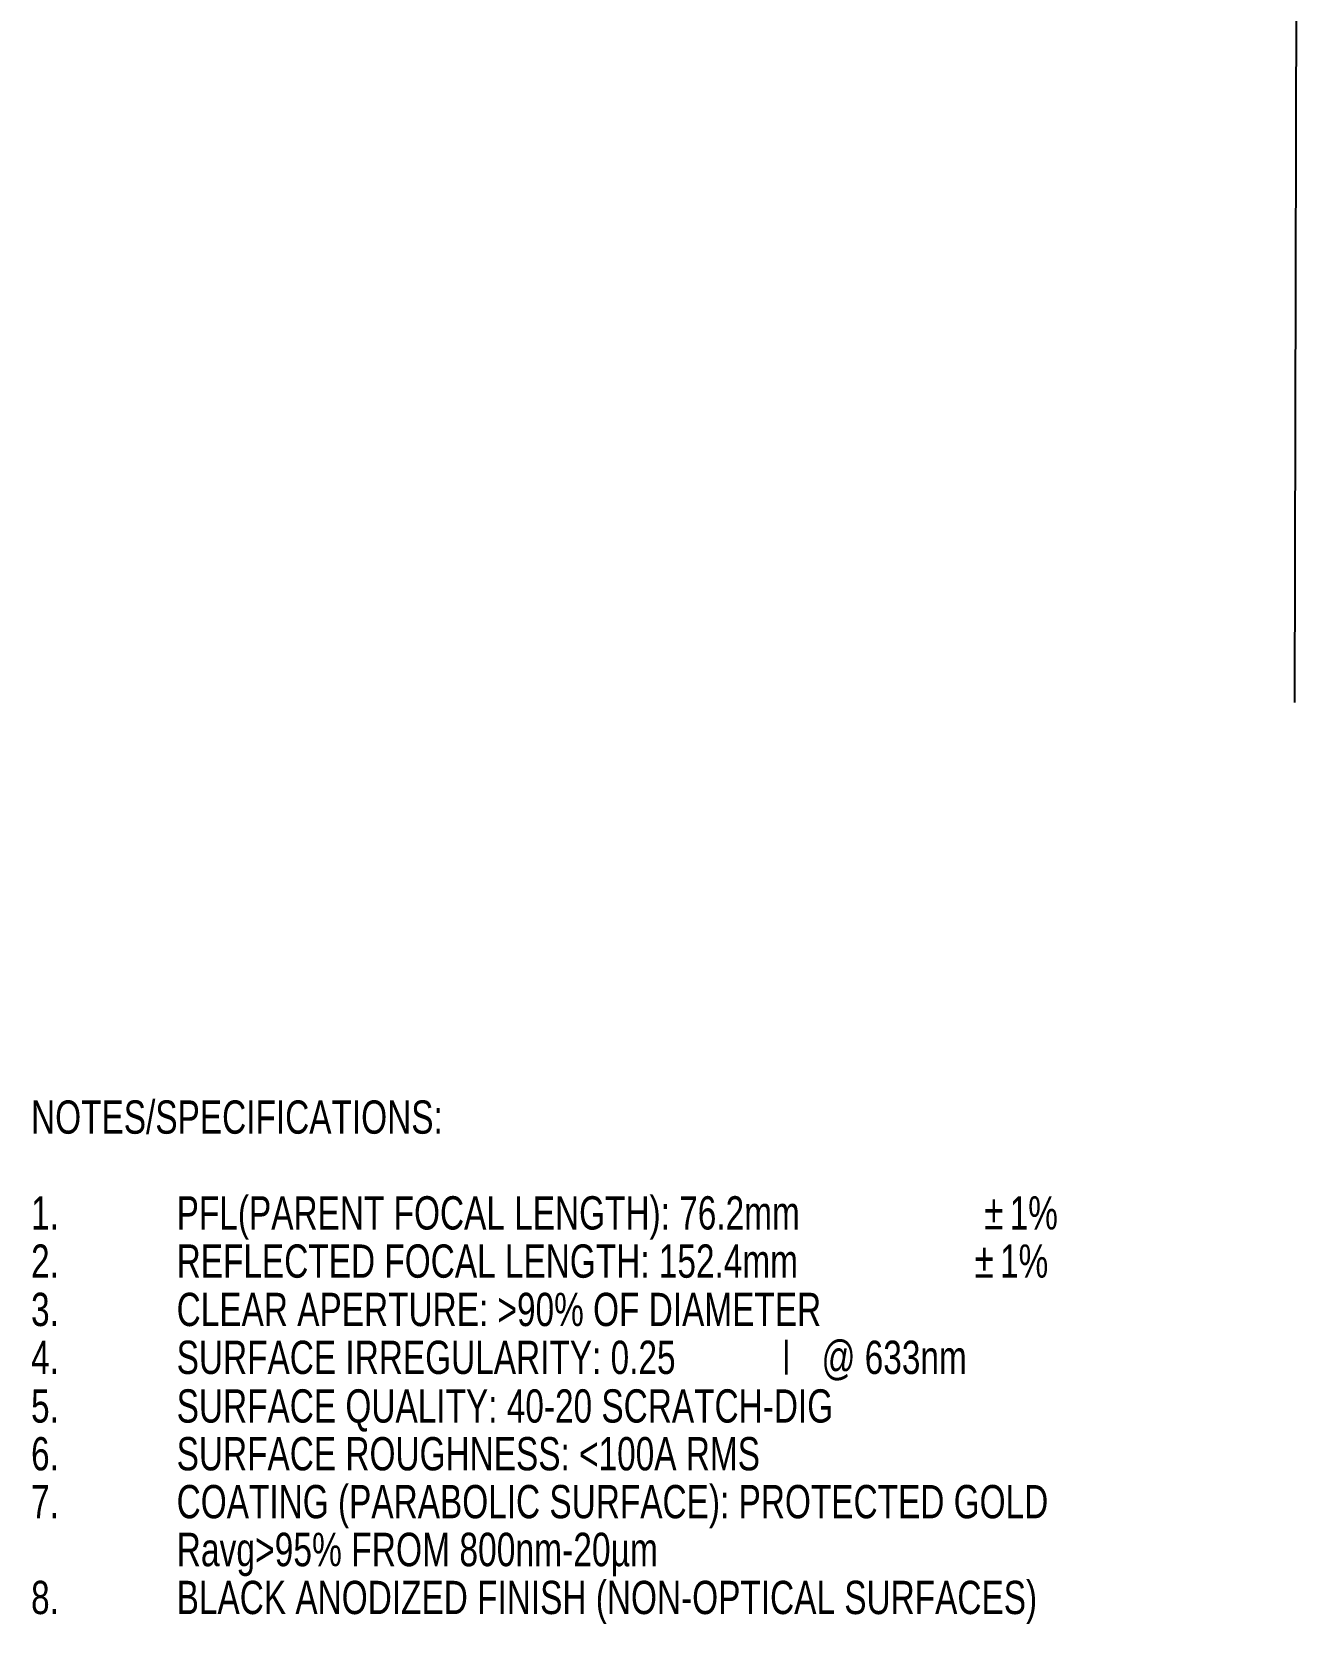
# Model space of a CAD drawing. Header units: millimetres. Extents: x 11 to 154, y 24 to 267.
# Drawn here: x 11.2 to 98.2, y 24.2 to 133.6 of the extents above; entities that cross this region are included whole.
import ezdxf

# ---------------------------------------------------------------- set-up
doc = ezdxf.new("R2010")
doc.units = ezdxf.units.MM
doc.styles.add('SLDTEXTSTYLE0', font='TXT', dxfattribs={"width": 0.75})
doc.styles.add('SLDTEXTSTYLE2', font='TXT', dxfattribs={"width": 0.7})

# ---------------------------------------------------------------- blocks, each defined once
blk = doc.blocks.new('SW_NOTE_4')
at = {"color": 0, "linetype": 'Continuous', "lineweight": 0, "attachment_point": 1}
for s, insert, char_height, style in [('NOTES/SPECIFICATIONS:', (0, 2.95), 2.286, 'SLDTEXTSTYLE0'), ('1.', (0, -3.63), 2.286, 'SLDTEXTSTYLE0'), ('PFL(PARENT FOCAL LENGTH): 76.2mm', (10, -3.63), 2.286, 'SLDTEXTSTYLE0'), ('±', (65.48, -3.53), 2.38, 'SLDTEXTSTYLE0'), ('1%', (67.22, -3.63), 2.286, 'SLDTEXTSTYLE0'), ('2.', (0, -6.94), 2.286, 'SLDTEXTSTYLE0'), ('REFLECTED FOCAL LENGTH: 152.4mm', (10, -6.94), 2.286, 'SLDTEXTSTYLE0'), ('±', (64.82, -6.85), 2.38, 'SLDTEXTSTYLE0'), ('1%', (66.56, -6.94), 2.286, 'SLDTEXTSTYLE0'), ('3.', (0, -10.26), 2.286, 'SLDTEXTSTYLE0'), ('CLEAR APERTURE: >90% OF DIAMETER', (10, -10.26), 2.286, 'SLDTEXTSTYLE0'), ('4.', (0, -13.55), 2.286, 'SLDTEXTSTYLE0'), ('SURFACE IRREGULARITY: 0.25', (10, -13.55), 2.286, 'SLDTEXTSTYLE0'), ('l', (51.64, -13.6), 2.29, 'SLDTEXTSTYLE2'), ('@ 633nm', (54.3, -13.55), 2.286, 'SLDTEXTSTYLE0'), ('5.', (0, -16.89), 2.286, 'SLDTEXTSTYLE0'), ('SURFACE QUALITY: 40-20 SCRATCH-DIG', (10, -16.89), 2.286, 'SLDTEXTSTYLE0'), ('6.', (0, -20.17), 2.286, 'SLDTEXTSTYLE0'), ('SURFACE ROUGHNESS: <100A RMS', (10, -20.17), 2.286, 'SLDTEXTSTYLE0'), ('7.', (0, -23.46), 2.286, 'SLDTEXTSTYLE0'), ('COATING (PARABOLIC SURFACE): PROTECTED GOLD', (10, -23.46), 2.286, 'SLDTEXTSTYLE0'), ('Ravg>95% FROM 800nm-20µm', (10, -26.74), 2.3, 'SLDTEXTSTYLE0'), ('8.', (0, -30.04), 2.286, 'SLDTEXTSTYLE0'), ('BLACK ANODIZED FINISH (NON-OPTICAL SURFACES)', (10, -30.04), 2.286, 'SLDTEXTSTYLE0')]:
    blk.add_mtext(s, dxfattribs=dict(at, insert=insert, char_height=char_height, style=style))

msp = doc.modelspace()

# ---------------------------------------------------------------- linework, layer by layer
msp.add_line((98.216, 212.195), (97.894, 87.513))

# ---------------------------------------------------------------- block references
at = {"color": 7, "linetype": 'Continuous', "lineweight": 0}
msp.add_blockref('SW_NOTE_4', (11.11, 57.235), dxfattribs=at)

doc.saveas('drawing.dxf')
